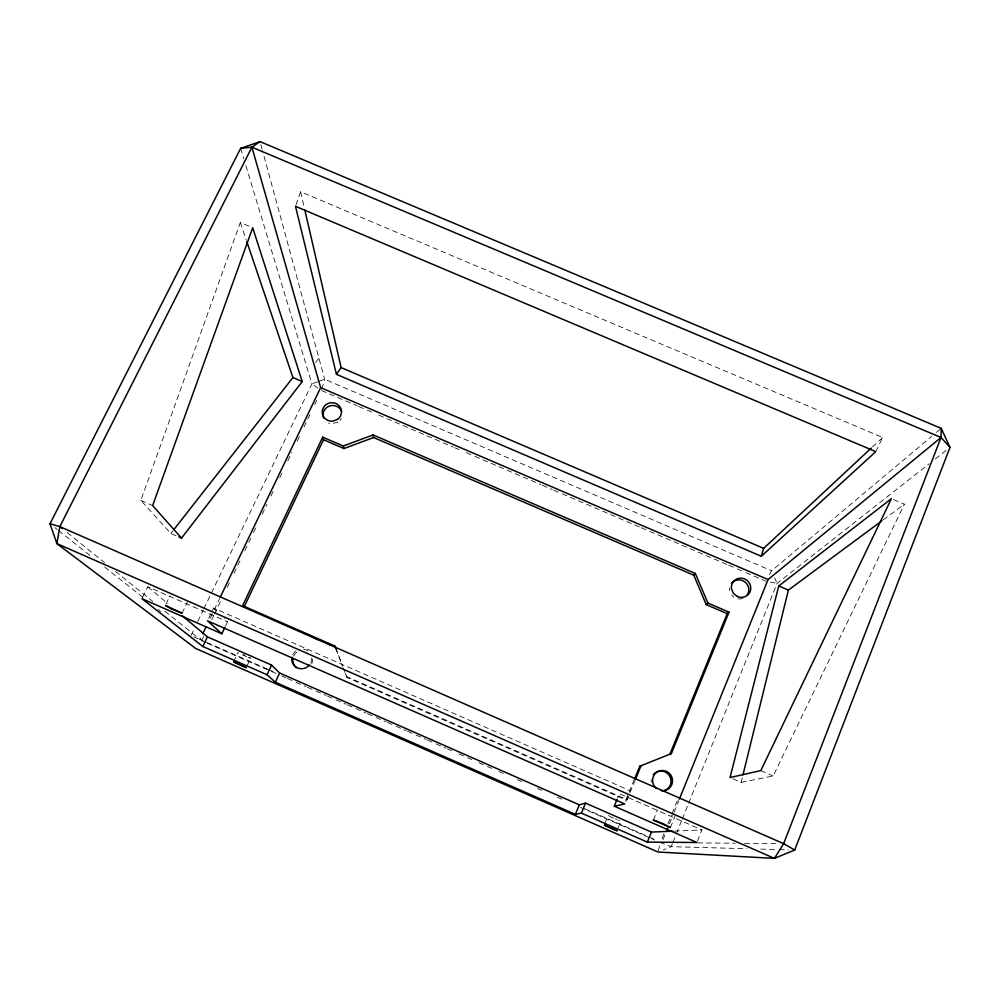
<?xml version="1.0" encoding="UTF-8"?>
<svg xmlns="http://www.w3.org/2000/svg" width="1000" height="1000" viewBox="0 0 1000 1000"><rect width="100%" height="100%" fill="white"/><g stroke="black" fill="none" stroke-linecap="round" stroke-linejoin="round"><path stroke-width="0.75" stroke-dasharray="5 3.75" d="M732.812 778.75L741.137 782.387L742.25 777.837M658.363 850.675L660.075 843.913M321.863 389.113L324.65 379.237L262.512 150.65M310.763 662.812L311.537 660.325A10.05 9.812 -33.5 0 0 311.637 657.75M311.675 663.988L312.45 661.525A9.975 9.75 -33.7 0 0 312.55 658.962M296 204.85L300.625 191.762L882.625 437.475L876.413 450.35M176.188 535.775L170.85 533.45L140.838 500.425L240.312 222.5L249.95 226.588M697.463 841.1L701.925 829.938L619.4 793.725L617.688 797.875M672.312 843.775L671.15 846.675L663.275 849.887M672.9 842.337L675.812 835.1M676.388 833.65L681.625 820.638M682.212 819.188L688.037 804.725M688.612 803.275L777.087 583.413L929.15 463.775M663.913 833.9L660.413 842.562L671.15 846.675L746.838 848.725M668 823.787L671.5 815.125M672.075 813.688L677.325 800.688M663 839.688L665.337 833.9M669.425 823.787L673.512 813.675M674.087 812.225L678.763 800.662M670.413 827.55L675.1 815.913M653.363 820.062L657.438 810.05M618.075 827.938L620.938 820.962M604.612 823.675L608.488 815.362M343 667.712L346.962 677.487L625.938 799.938L634.012 780.275M625.825 801.338L629.087 793.388M625.938 799.938L627.125 799.663L629.438 794M630.025 792.588L634.675 781.287M246.812 666.3L250.613 658.225M233.562 661.888L238.025 652.463L238.525 652.9M225.637 625.775L227.537 621.775L224.325 618.612M191.012 635.475L194.387 628.45M197.775 621.425L203.175 610.175M203.85 608.775L311.9 383.888L245.6 164.75M208.713 618.237L213.588 608.05L630.175 790.738M267.225 669L200.025 639.438L202.05 635.212M210.138 618.337L213.5 611.3M214.175 609.9L219.562 598.638M203.7 636.55L199.975 642.975M211.775 619.675L213.787 615.462M214.462 614.05L221.188 600M227.25 587.35L230.613 580.312M233.975 573.288L240.037 560.638M244.75 550.788L248.113 543.763M248.787 542.362L250.8 538.138M253.487 532.513L256.863 525.487M262.238 514.237L266.95 504.4M270.988 495.962L274.35 488.938M279.738 477.688L283.1 470.662M287.812 460.812L291.85 452.388M297.238 441.138L300.6 434.1M303.962 427.075L310.012 414.425M314.725 404.588L316.75 400.363M182.037 613.225L187.325 602.3M741.137 782.387L773.138 775.975L904.362 504.188L891.4 498.688M165.938 604.15L169.925 595.938M142.587 597.362L147.775 586.775L227.537 621.775M769.5 574.7L771.6 570.775L931.663 436.413M292.663 654.862L294.062 652.663A10.05 9.812 -33.5 0 1 295.975 650.875M293.7 656.087L295.087 653.9A9.975 9.75 -33.7 0 1 299.288 650.9M315.7 362.525L318.9 358.075M170.85 533.45L172.775 530.988M872.425 446.975L882.625 437.475M936.438 432.4L941.225 428.387M935.288 458.95L946.325 450.275M883.162 519.9L904.362 504.188M338.175 422.137L331.012 423.787A9.588 9.2 -8.2 0 1 328.625 423.113M317.562 381.812L311.9 383.888L317.875 388.038M318.988 381.3L324.65 379.237L771.6 570.775M674.375 831.112L701.925 829.938M697.75 842.9L735.238 843.238M744.613 843.312L775.837 843.6M760.738 849.1L777.738 849.562M779.275 849.613L788.55 849.862M770.163 582.05L777.087 583.413L774.65 577.8M250.212 658.15L248.263 657.45M618.5 820.2L619.675 820.625M615.425 818.962L617.05 819.625M321.463 390.525L357.312 405.9M358.738 406.525L365.913 409.6M367.35 410.213L371.65 412.05M378.812 415.138L453.387 447.125M454.825 447.738L459.125 449.588M466.287 452.663L473.462 455.737M474.9 456.35L540.862 484.65M542.3 485.262L552.337 489.575M553.763 490.188L560.938 493.263M562.375 493.875L639.812 527.1M641.237 527.712L648.413 530.788M649.85 531.4L727.288 564.625M728.713 565.237L735.888 568.312M737.325 568.938L744.488 572.013M745.925 572.625L766 581.237M246.85 656.875L240.575 654M140.838 500.425L152.637 505.575M760.8 770.6L773.138 775.975M346.275 676.4L627.125 799.663M268.65 669.625L274.375 672.138M584.625 808.612L647.537 836.287M648.962 836.912L656.112 840.062M205.963 642.65L193.688 636.8M207.4 643.288L275.988 673.462M281.712 675.975L286 677.862M287.425 678.487L294.562 681.625M296 682.262L306 686.663M307.425 687.288L314.575 690.425M316 691.062L326.012 695.462M327.438 696.087L334.588 699.225M336.012 699.862L346.012 704.262M347.45 704.887L354.588 708.037M356.012 708.662L366.025 713.062M367.45 713.688L374.6 716.838M376.025 717.463L386.025 721.862M387.463 722.487L394.6 725.638M396.037 726.263L406.037 730.662M407.463 731.287L414.613 734.438M416.037 735.062L426.037 739.463M427.475 740.088L434.613 743.238M436.05 743.863L446.05 748.263M447.475 748.888L451.763 750.775M458.913 753.925L466.062 757.062M467.488 757.7L471.775 759.575M478.925 762.725L486.062 765.863M487.488 766.5L491.775 768.388M498.925 771.525L503.212 773.413M517.5 779.7L521.788 781.587M537.513 788.5L541.8 790.387M557.513 797.3L561.8 799.188M580.388 807.362L650.413 838.162M651.838 838.787L654.7 840.05M613.737 818.238L609.425 816.213M243.375 654.488L245.037 655.225M249.288 657.3L250.138 657.788M733.913 597.15L731.6 595.037M54.862 527.638L57.3 529.562M58.513 530.525L91.337 556.525M104.7 567.112L143.6 597.925M158.2 609.475L160.625 611.4M67.088 532.463L104.55 562.612M115.425 571.362L152.887 601.512M164.975 611.237L200.025 639.438M147.775 586.775L168.062 603.812M213.588 608.05L216.812 611.225M335.575 647.288L342.625 665.987M345.337 673.175L346.962 677.487M335.913 648.9L342.463 666.263M240.312 222.5L246.325 240.225M240.637 148.363L243.8 158.787M729.688 590.612L729.625 590.425A9.787 9.425 37.9 0 1 729.6 587.925M260.875 144.637L262.1 149.137M300.625 191.762L304.125 206.912M341.337 418.425A9.588 9.2 -8.2 0 1 340.012 420.487M743.012 598.3A9.787 9.425 37.9 0 1 738.062 598.85M303.412 649.075A10.05 9.812 -33.5 0 1 308.1 651.125M651.3 782.138A10.125 9.85 60.9 0 1 651.287 779.513"/><path stroke-width="1.5" d="M260.062 141.625L251.912 147.175L59.837 526.625L56.887 543.612L774.412 858.375L783.65 843.675L941.025 437.5L941.225 428.387L260.062 141.625L240.637 148.363L50 523.787L56.887 543.612L195.7 648.475L658.012 852.025L774.412 858.375L794.725 850.025L950 447.375L941.225 428.387M743 774.812L788.388 590.1L881.912 520.825M778.763 585.975L730.037 777.537L760.8 770.6L891.4 498.688L778.763 585.975L788.388 590.1M761.325 556.263L875.8 451.637L295.487 206.3L336.438 374.325L761.325 556.263L763.65 548.375L871.3 448.038M666.5 831.012L667.675 828.125M679.338 799.212L768.062 579.55L941.025 437.5L950 447.375M225 627.112L221.825 633.775L141.938 598.675L202.838 646.5L267.038 674.75L275.325 682.262L575.375 814.35L581.388 813.088L647.35 842.125L651.425 832.087L672.85 831.175M729.013 612.15L727.2 613.638L669.912 754.175L671.375 753.6L729.013 612.15L707.9 603.05L695.337 573.438L373.137 434.95L343.237 446L322.7 437.163L242.625 605.638L334.825 646.012L335.575 647.288M647.35 842.125L696.912 842.487L614.263 806.188L617.125 799.262M634.587 778.875L639.788 766.237L671.375 753.6M635.25 779.875L641.062 765.738L639.788 766.237M581.388 813.088L585.538 803.112L651.425 832.087M575.375 814.35L579.35 804.837L585.538 803.112M275.325 682.262L279.625 673.012L271.562 665.075L207.438 636.875L182.375 615.837M267.038 674.75L271.562 665.075M244 607.175L323.525 439.75L322.7 437.163M202.838 646.5L207.438 636.875M202.725 633.812L206.088 626.775M220.238 597.238L320.637 387.638L251.912 147.175L240.637 148.363M336.438 374.325L341.125 367.575L304.812 209.95M181.525 538.1L302.225 381.55L252.7 227.75L152.637 505.575L181.525 538.1L178.85 536.938M173.738 529.763L292.938 377.562L246.838 241.7M727.2 613.638L706.225 604.6L693.75 575.163L695.337 573.438M706.225 604.6L707.9 603.05M323.525 439.75L343.925 448.537L373.625 437.55L693.75 575.163M614.263 806.188L624.738 803.988L207.488 620.788L221.825 633.775M50 523.787L59.837 526.625L783.65 843.675L794.725 850.025M251.912 147.175L941.025 437.5M341.125 367.575L763.65 548.375M320.637 387.638L768.062 579.55M292.938 377.562L302.225 381.55M314.113 637.888L318.412 639.775M328.425 644.163L331.287 645.413M279.625 673.012L579.35 804.837M59.837 526.625L62.25 528.575M334.825 646.012L335.913 648.9M343.237 446L343.925 448.537M373.137 434.95L373.625 437.55M323.638 417.987A9.588 9.2 -8.2 0 1 329.288 406.1A9.588 9.2 -8.2 0 1 341.613 411.388M731.45 583.4A9.787 9.425 37.9 0 1 744.938 581.938A9.787 9.425 37.9 0 1 746.925 595.375M296.325 667.712A9.975 9.75 -33.7 0 1 292.925 658.55M309.363 665.025A10.05 9.812 -33.5 0 1 291.875 657.337M653.238 774.737A10.125 9.85 60.9 0 1 669.7 776.15A10.125 9.85 60.9 0 1 662.463 791.012M656.5 788.538A10.188 9.925 60.7 0 1 657.138 771.975A10.188 9.925 60.7 0 1 672.288 778.612A10.188 9.925 60.7 0 1 661.287 790.625M653.363 820.062L670.413 827.55L663.2 823.7L653.363 820.062M337.45 419.438L332.762 421.163L330.25 421.1A9.65 9.262 -8.2 0 1 323.1 408.188A9.65 9.262 -8.2 0 1 338.025 404.75A9.65 9.262 -8.2 0 1 337.45 419.438M165.688 605.538L171.025 608.787L182.037 613.225L165.688 605.538M604.45 825.138L616.925 830.738L604.45 825.138M233.95 661.975L246.175 667.65L233.95 661.975M737.487 596.562L733.45 593.438L731.462 588.787A9.85 9.475 37.8 0 1 741.363 578.15A9.85 9.475 37.8 0 1 750.575 590.05A9.85 9.475 37.8 0 1 737.487 596.562"/></g></svg>
